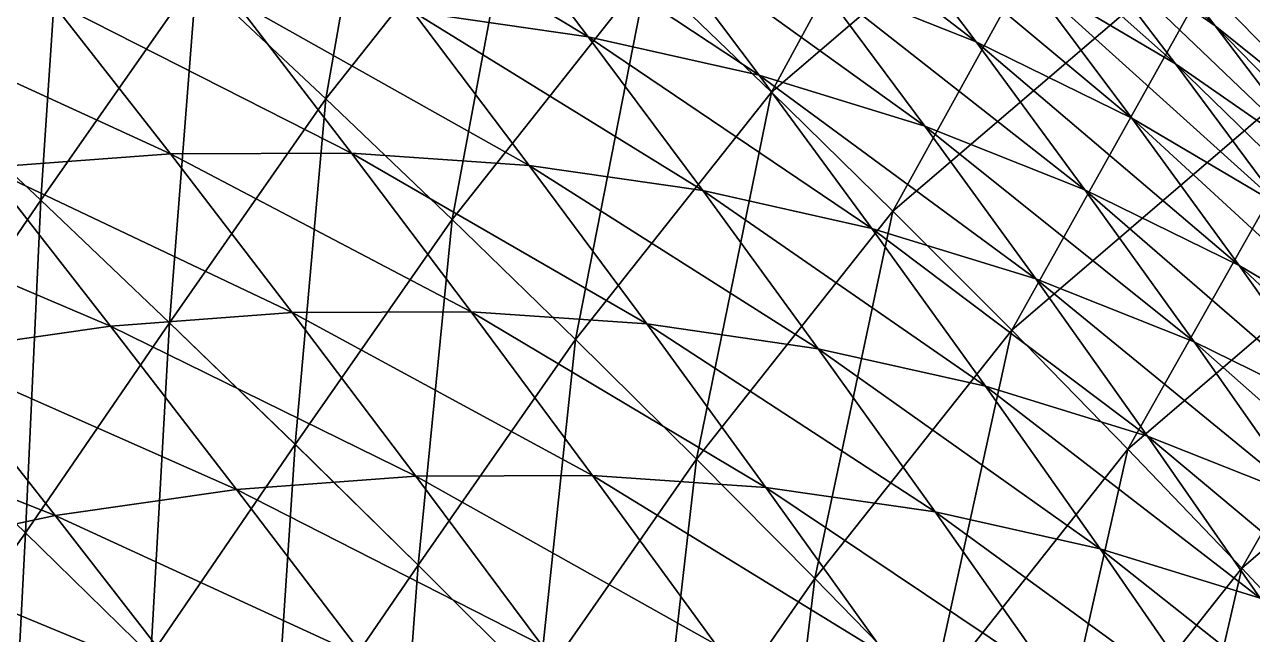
# Model space of a CAD drawing. Extents: x -232 to 179, y -162 to 161.
# Drawn here: x 56.46 to 95.51, y 5.81 to 25.19 of the extents above; entities that cross this region are included whole.
import ezdxf

# ---------------------------------------------------------------- set-up
doc = ezdxf.new("R2010")
doc.units = 0
doc.header["$MEASUREMENT"] = 0

msp = doc.modelspace()

# ---------------------------------------------------------------- linework, layer by layer
for points in [[(99.17182, 25.165565, -752.7893), (95.50556, 37.369495, -754.4518400000001), (95.37818, 28.93105, -759.2695), (95.37828, 28.931149, -759.26935)], [(95.50556, 37.369495, -754.4518400000001), (99.17182, 25.165565, -752.7893), (99.2994, 33.617023, -747.9643), (99.2995, 33.617123, -747.9642)], [(80.21855, 23.044025, -765.0724), (87.50891, 36.455833, -772.18854), (76.27022, 26.836945, -771.5298), (76.27032, 26.837044, -771.5296599999999)], [(87.50891, 36.455833, -772.18854), (80.21855, 23.044025, -765.0724), (91.492325, 32.69294, -765.7333), (91.492424, 32.69304, -765.73315)], [(53.385452, 34.512833, -798.5171), (52.789574, 23.539854, -793.3706), (57.70952, 30.585619, -792.0168), (57.70961800000001, 30.585718, -792.01666)], [(66.03845, 22.832155, -779.08057), (68.08458, 34.46788400000001, -784.4525), (61.924854, 26.693909, -785.5409), (61.924953, 26.694008, -785.5408)], [(68.08458, 34.46788400000001, -784.4525), (66.03845, 22.832155, -779.08057), (72.22758499999999, 30.643246, -777.9870599999999), (72.227684, 30.643345, -777.98694)], [(99.95104, 24.22057, -699.9777), (91.67549, 33.069355, -701.06116), (96.51033000000001, 28.114796, -706.6117), (96.51043, 28.114895, -706.6116)], [(91.67549, 33.069355, -701.06116), (99.95104, 24.22057, -699.9777), (95.12742, 29.163635, -694.44006), (95.12751999999999, 29.163734, -694.4399400000001)], [(84.078186, 19.259699, -758.6070599999999), (91.492325, 32.69294, -765.7333), (80.21855, 23.044025, -765.0724), (80.21865, 23.044125, -765.07227)], [(91.492325, 32.69294, -765.7333), (84.078186, 19.259699, -758.6070599999999), (95.37818, 28.93105, -759.2695), (95.37828, 28.931149, -759.26935)], [(94.331024, 25.147804, -641.36017), (86.298485, 32.71778, -643.6942), (90.97357, 29.46541, -648.17017), (90.97367, 29.46551, -648.1700400000001)], [(86.298485, 32.71778, -643.6942), (94.331024, 25.147804, -641.36017), (89.68633, 28.379028, -636.9133), (89.68643, 28.379128, -636.9132)], [(102.56175, 23.01595, -712.9203), (93.01266, 31.968298, -713.205), (99.07342, 26.861582, -719.5233), (99.07352, 26.861681, -719.5232)], [(93.01266, 31.968298, -713.205), (102.56175, 23.01595, -712.9203), (96.51033000000001, 28.114796, -706.6117), (96.51043, 28.114895, -706.6116)], [(86.72204599999999, 24.6423, -614.7054400000001), (78.08435, 31.283394, -617.5041), (83.26874000000001, 29.22792, -621.5691), (83.26884, 29.22802, -621.569)], [(78.08435, 31.283394, -617.5041), (86.72204599999999, 24.6423, -614.7054400000001), (81.581245, 26.680492, -610.6747), (81.581345, 26.680592, -610.6745599999999)], [(93.06349, 23.943039, -630.0607), (84.85005, 31.234886, -632.5777), (89.68633, 28.379028, -636.9133), (89.68643, 28.379128, -636.9132)], [(84.85005, 31.234886, -632.5777), (93.06349, 23.943039, -630.0607), (88.26315, 26.777668, -625.7574), (88.26325, 26.777767, -625.75726)], [(56.977146, 19.608397, -786.90234), (57.70952, 30.585619, -792.0168), (52.789574, 23.539854, -793.3706), (52.789673, 23.539953, -793.3705)], [(57.70952, 30.585619, -792.0168), (56.977146, 19.608397, -786.90234), (61.924854, 26.693909, -785.5409), (61.924953, 26.694008, -785.5408)], [(70.05672, 18.995106, -772.62756), (72.22758499999999, 30.643246, -777.9870599999999), (66.03845, 22.832155, -779.08057), (66.03855, 22.832254, -779.0804400000001)], [(72.22758499999999, 30.643246, -777.9870599999999), (70.05672, 18.995106, -772.62756), (76.27022, 26.836945, -771.5298), (76.27032, 26.837044, -771.5296599999999)], [(74.38778, 24.797691, -596.1836), (65.14161999999999, 30.364857, -599.42615), (70.77614, 29.548481, -603.0229), (70.77624, 29.54858, -603.02277)], [(65.14161999999999, 30.364857, -599.42615), (74.38778, 24.797691, -596.1836), (68.80645, 25.606361, -592.6208), (68.80655, 25.60646, -592.62067)], [(100.816765, 21.751802, -669.16296), (93.1464, 30.184805, -671.0033), (97.4802, 25.844854, -675.9200400000001), (97.4803, 25.844954, -675.9199)], [(93.1464, 30.184805, -671.0033), (100.816765, 21.751802, -669.16296), (96.50355, 26.071138, -664.2696), (96.50365, 26.071238, -664.2695)], [(99.83010999999999, 21.883387, -657.4724), (92.12091, 30.058836, -659.52985), (96.50355, 26.071138, -664.2696), (96.50365, 26.071238, -664.2695)], [(92.12091, 30.058836, -659.52985), (99.83010999999999, 21.883387, -657.4724), (95.47207, 25.848722, -652.7592), (95.47216999999999, 25.848822, -652.7591)], [(101.88732, 21.19789, -681.05524), (94.10560600000001, 29.873518, -682.6189), (98.530075, 25.208261, -687.77435), (98.530174, 25.20836, -687.77423)], [(94.10560600000001, 29.873518, -682.6189), (101.88732, 21.19789, -681.05524), (97.4802, 25.844854, -675.9200400000001), (97.4803, 25.844954, -675.9199)], [(79.82132, 23.579193, -599.9018), (70.77614, 29.548481, -603.0229), (76.26146, 28.318363, -606.77655), (76.26156, 28.318462, -606.7764)], [(70.77614, 29.548481, -603.0229), (79.82132, 23.579193, -599.9018), (74.38778, 24.797691, -596.1836), (74.38788000000001, 24.79779, -596.1835)], [(98.80028, 21.554626, -645.9194), (90.97357, 29.46541, -648.17017), (95.47207, 25.848722, -652.7592), (95.47216999999999, 25.848822, -652.7591)], [(90.97357, 29.46541, -648.17017), (98.80028, 21.554626, -645.9194), (94.331024, 25.147804, -641.36017), (94.33112, 25.147903, -641.36005)], [(91.67445, 22.212662, -618.8585), (83.26874000000001, 29.22792, -621.5691), (88.26315, 26.777668, -625.7574), (88.26325, 26.777767, -625.75726)], [(83.26874000000001, 29.22792, -621.5691), (91.67445, 22.212662, -618.8585), (86.72204599999999, 24.6423, -614.7054400000001), (86.722145, 24.642399, -614.7053)], [(87.854385, 15.479294, -752.1259), (95.37818, 28.93105, -759.2695), (84.078186, 19.259699, -758.6070599999999), (84.078285, 19.259798, -758.60693)], [(95.37818, 28.93105, -759.2695), (87.854385, 15.479294, -752.1259), (99.17182, 25.165565, -752.7893), (99.17192, 25.165665, -752.7892)], [(103.3387, 20.28058, -693.2948), (95.12742, 29.163635, -694.44006), (99.95104, 24.22057, -699.9777), (99.95114000000001, 24.220669, -699.9776)], [(95.12742, 29.163635, -694.44006), (103.3387, 20.28058, -693.2948), (98.530075, 25.208261, -687.77435), (98.530174, 25.20836, -687.77423)], [(85.09088, 21.95678, -603.7631), (76.26146, 28.318363, -606.77655), (81.581245, 26.680492, -610.6747), (81.581345, 26.680592, -610.6745599999999)], [(76.26146, 28.318363, -606.77655), (85.09088, 21.95678, -603.7631), (79.82132, 23.579193, -599.9018), (79.82141999999999, 23.579292, -599.9017)], [(97.67366, 20.735832, -634.47455), (89.68633, 28.379028, -636.9133), (94.331024, 25.147804, -641.36017), (94.33112, 25.147903, -641.36005)], [(89.68633, 28.379028, -636.9133), (97.67366, 20.735832, -634.47455), (93.06349, 23.943039, -630.0607), (93.06359, 23.943138, -630.0606)], [(61.06711600000001, 15.712809, -780.44855), (61.924854, 26.693909, -785.5409), (56.977146, 19.608397, -786.90234), (56.977245, 19.608496, -786.9022)], [(61.924854, 26.693909, -785.5409), (61.06711600000001, 15.712809, -780.44855), (66.03845, 22.832155, -779.08057), (66.03855, 22.832254, -779.0804400000001)], [(73.98566, 15.177702, -766.17365), (76.27022, 26.836945, -771.5298), (70.05672, 18.995106, -772.62756), (70.056816, 18.995205, -772.6274400000001)], [(76.27022, 26.836945, -771.5298), (73.98566, 15.177702, -766.17365), (80.21855, 23.044025, -765.0724), (80.21865, 23.044125, -765.07227)], [(90.18314000000001, 19.937836, -607.75586), (81.581245, 26.680492, -610.6747), (86.72204599999999, 24.6423, -614.7054400000001), (86.722145, 24.642399, -614.7053)], [(81.581245, 26.680492, -610.6747), (90.18314000000001, 19.937836, -607.75586), (85.09088, 21.95678, -603.7631), (85.09098, 21.956879, -603.763)], [(96.43441999999999, 19.401863, -623.12573), (88.26315, 26.777668, -625.7574), (93.06349, 23.943039, -630.0607), (93.06359, 23.943138, -630.0606)], [(88.26315, 26.777668, -625.7574), (96.43441999999999, 19.401863, -623.12573), (91.67445, 22.212662, -618.8585), (91.67455, 22.21276, -618.8584)], [(61.095978, 21.081161, -579.1937), (51.365856, 25.5363, -582.9922), (57.27499399999999, 25.977867, -586.01245), (57.27509300000001, 25.977966, -586.0123)], [(66.855194, 21.103798, -582.37354), (57.27499399999999, 25.977867, -586.01245), (63.09555, 26.00074, -589.2262), (63.09565, 26.00084, -589.2261)], [(57.27499399999999, 25.977867, -586.01245), (66.855194, 21.103798, -582.37354), (61.095978, 21.081161, -579.1937), (61.096077, 21.08126, -579.1936)], [(72.50591999999999, 20.71357, -585.7324), (63.09555, 26.00074, -589.2262), (68.80645, 25.606361, -592.6208), (68.80655, 25.60646, -592.62067)], [(63.09555, 26.00074, -589.2262), (72.50591999999999, 20.71357, -585.7324), (66.855194, 21.103798, -582.37354), (66.85529, 21.103897, -582.3734)], [(103.12998, 17.615074, -650.6019), (95.47207, 25.848722, -652.7592), (99.83010999999999, 21.883387, -657.4724), (99.83021, 21.883486, -657.4723)], [(95.47207, 25.848722, -652.7592), (103.12998, 17.615074, -650.6019), (98.80028, 21.554626, -645.9194), (98.80038, 21.554726, -645.91925)], [(51.365856, 25.5363, -582.9922), (61.095978, 21.081161, -579.1937), (55.2491, 20.644249, -576.20526), (55.2492, 20.644348, -576.20514)], [(78.02844, 19.913422, -589.2576), (68.80645, 25.606361, -592.6208), (74.38778, 24.797691, -596.1836), (74.38788000000001, 24.79779, -596.1835)], [(68.80645, 25.606361, -592.6208), (78.02844, 19.913422, -589.2576), (72.50591999999999, 20.71357, -585.7324), (72.50601999999999, 20.713669, -585.7323)], [(91.55208, 11.6982, -745.62103), (99.17182, 25.165565, -752.7893), (87.854385, 15.479294, -752.1259), (87.854485, 15.479394, -752.1258)], [(99.17182, 25.165565, -752.7893), (91.55208, 11.6982, -745.62103), (102.87819, 21.391916, -746.285), (102.87829, 21.392015, -746.28485)], [(102.109695, 17.169353, -638.9999), (94.331024, 25.147804, -641.36017), (98.80028, 21.554626, -645.9194), (98.80038, 21.554726, -645.91925)], [(94.331024, 25.147804, -641.36017), (102.109695, 17.169353, -638.9999), (97.67366, 20.735832, -634.47455), (97.67376, 20.735931, -634.4744)], [(83.404724, 18.707756, -592.93665), (74.38778, 24.797691, -596.1836), (79.82132, 23.579193, -599.9018), (79.82141999999999, 23.579292, -599.9017)], [(74.38778, 24.797691, -596.1836), (83.404724, 18.707756, -592.93665), (78.02844, 19.913422, -589.2576), (78.02854, 19.91352, -589.2575)], [(95.0888, 17.531124, -611.86975), (86.72204599999999, 24.6423, -614.7054400000001), (91.67445, 22.212662, -618.8585), (91.67455, 22.21276, -618.8584)], [(86.72204599999999, 24.6423, -614.7054400000001), (95.0888, 17.531124, -611.86975), (90.18314000000001, 19.937836, -607.75586), (90.18324, 19.937935, -607.7557400000001)], [(101.00583, 16.221622, -627.5024), (93.06349, 23.943039, -630.0607), (97.67366, 20.735832, -634.47455), (97.67376, 20.735931, -634.4744)], [(93.06349, 23.943039, -630.0607), (101.00583, 16.221622, -627.5024), (96.43441999999999, 19.401863, -623.12573), (96.43451999999999, 19.401962, -623.1256)], [(52.789574, 23.539854, -793.3706), (52.42075, 12.957916, -788.2287), (56.977146, 19.608397, -786.90234), (56.977245, 19.608496, -786.9022)], [(88.61876, 17.102448, -596.7573), (79.82132, 23.579193, -599.9018), (85.09088, 21.95678, -603.7631), (85.09098, 21.956879, -603.763)], [(79.82132, 23.579193, -599.9018), (88.61876, 17.102448, -596.7573), (83.404724, 18.707756, -592.93665), (83.40482, 18.707855, -592.9365)], [(77.830795, 11.375085, -759.7109), (80.21855, 23.044025, -765.0724), (73.98566, 15.177702, -766.17365), (73.98575600000001, 15.177802, -766.1735)], [(80.21855, 23.044025, -765.0724), (77.830795, 11.375085, -759.7109), (84.078186, 19.259699, -758.6070599999999), (84.078285, 19.259798, -758.60693)], [(65.06581, 11.847734, -774.0009), (66.03845, 22.832155, -779.08057), (61.06711600000001, 15.712809, -780.44855), (61.067215, 15.712909, -780.4484)], [(66.03845, 22.832155, -779.08057), (65.06581, 11.847734, -774.0009), (70.05672, 18.995106, -772.62756), (70.056816, 18.995205, -772.6274400000001)], [(93.657364, 15.104774, -600.70795), (85.09088, 21.95678, -603.7631), (90.18314000000001, 19.937836, -607.75586), (90.18324, 19.937935, -607.7557400000001)], [(85.09088, 21.95678, -603.7631), (93.657364, 15.104774, -600.70795), (88.61876, 17.102448, -596.7573), (88.61886, 17.102547, -596.7572)], [(99.80383, 14.746868, -616.0966), (91.67445, 22.212662, -618.8585), (96.43441999999999, 19.401863, -623.12573), (96.43451999999999, 19.401962, -623.1256)], [(91.67445, 22.212662, -618.8585), (99.80383, 14.746868, -616.0966), (95.0888, 17.531124, -611.86975), (95.0889, 17.531223, -611.8696)], [(70.66199999999999, 16.061253, -575.4287), (61.095978, 21.081161, -579.1937), (66.855194, 21.103798, -582.37354), (66.85529, 21.103897, -582.3734)], [(76.246574, 15.675602, -578.7483), (66.855194, 21.103798, -582.37354), (72.50591999999999, 20.71357, -585.7324), (72.50601999999999, 20.713669, -585.7323)], [(66.855194, 21.103798, -582.37354), (76.246574, 15.675602, -578.7483), (70.66199999999999, 16.061253, -575.4287), (70.6621, 16.061352, -575.4286)], [(95.17583, 7.911881, -739.0848), (102.87819, 21.391916, -746.285), (91.55208, 11.6982, -745.62103), (91.55218, 11.6983, -745.6209)], [(102.87819, 21.391916, -746.285), (95.17583, 7.911881, -739.0848), (106.50194, 17.605597, -739.7487), (106.50204, 17.605696, -739.7486)], [(64.970215, 16.03889, -572.28613), (55.2491, 20.644249, -576.20526), (61.095978, 21.081161, -579.1937), (61.096077, 21.08126, -579.1936)], [(61.095978, 21.081161, -579.1937), (70.66199999999999, 16.061253, -575.4287), (64.970215, 16.03889, -572.28613), (64.970314, 16.03899, -572.286)], [(81.70444, 14.884823, -582.2322), (72.50591999999999, 20.71357, -585.7324), (78.02844, 19.913422, -589.2576), (78.02854, 19.91352, -589.2575)], [(72.50591999999999, 20.71357, -585.7324), (81.70444, 14.884823, -582.2322), (76.246574, 15.675602, -578.7483), (76.24667, 15.675702, -578.7481700000001)], [(59.19179, 15.60709, -569.3326400000001), (49.33606, 19.79303, -573.4201), (55.2491, 20.644249, -576.20526), (55.2492, 20.644348, -576.20514)], [(55.2491, 20.644249, -576.20526), (64.970215, 16.03889, -572.28613), (59.19179, 15.60709, -569.3326400000001), (59.19189, 15.60719, -569.3325)], [(98.51134, 12.723427, -604.77844), (90.18314000000001, 19.937836, -607.75586), (95.0888, 17.531124, -611.86975), (95.0889, 17.531223, -611.8696)], [(90.18314000000001, 19.937836, -607.75586), (98.51134, 12.723427, -604.77844), (93.657364, 15.104774, -600.70795), (93.65746, 15.104875, -600.7078)], [(49.33606, 19.79303, -573.4201), (59.19179, 15.60709, -569.3326400000001), (53.347984, 14.76585, -566.58014), (53.348083, 14.76595, -566.58)], [(56.48896, 9.030579, -781.78125), (56.977146, 19.608397, -786.90234), (52.42075, 12.957916, -788.2287), (52.42085, 12.958016, -788.2286)], [(56.977146, 19.608397, -786.90234), (56.48896, 9.030579, -781.78125), (61.06711600000001, 15.712809, -780.44855), (61.067215, 15.712909, -780.4484)], [(87.01777, 13.693279, -585.86816), (78.02844, 19.913422, -589.2576), (83.404724, 18.707756, -592.93665), (83.40482, 18.707855, -592.9365)], [(78.02844, 19.913422, -589.2576), (87.01777, 13.693279, -585.86816), (81.70444, 14.884823, -582.2322), (81.70454000000001, 14.884923, -582.2320599999999)], [(81.59736, 7.58252, -753.2314), (84.078186, 19.259699, -758.6070599999999), (77.830795, 11.375085, -759.7109), (77.830894, 11.375185, -759.71075)], [(84.078186, 19.259699, -758.6070599999999), (81.59736, 7.58252, -753.2314), (87.854385, 15.479294, -752.1259), (87.854485, 15.479394, -752.1258)], [(68.979164, 8.008022, -767.5513), (70.05672, 18.995106, -772.62756), (65.06581, 11.847734, -774.0009), (65.06591, 11.847835, -774.0008)], [(70.05672, 18.995106, -772.62756), (68.979164, 8.008022, -767.5513), (73.98566, 15.177702, -766.17365), (73.98575600000001, 15.177802, -766.1735)], [(92.17076, 12.106762, -589.6441), (83.404724, 18.707756, -592.93665), (88.61876, 17.102448, -596.7573), (88.61886, 17.102547, -596.7572)], [(83.404724, 18.707756, -592.93665), (92.17076, 12.106762, -589.6441), (87.01777, 13.693279, -585.86816), (87.01787, 13.693379, -585.8680400000001)], [(98.73003, 4.1157317, -732.50916), (106.50194, 17.605597, -739.7487), (95.17583, 7.911881, -739.0848), (95.17593000000001, 7.911981, -739.08466)], [(103.17668, 9.968498, -608.9608), (95.0888, 17.531124, -611.86975), (99.80383, 14.746868, -616.0966), (99.80393000000001, 14.746968, -616.0965)], [(95.0888, 17.531124, -611.86975), (103.17668, 9.968498, -608.9608), (98.51134, 12.723427, -604.77844), (98.51144000000001, 12.723527, -604.7783)], [(97.150375, 10.132473, -593.54846), (88.61876, 17.102448, -596.7573), (93.657364, 15.104774, -600.70795), (93.65746, 15.104875, -600.7078)], [(88.61876, 17.102448, -596.7573), (97.150375, 10.132473, -593.54846), (92.17076, 12.106762, -589.6441), (92.17086, 12.106862, -589.644)], [(68.90535, 10.8390045, -565.27637), (59.19179, 15.60709, -569.3326400000001), (64.970215, 16.03889, -572.28613), (64.970314, 16.03899, -572.286)], [(74.52333, 10.861076, -568.3782), (64.970215, 16.03889, -572.28613), (70.66199999999999, 16.061253, -575.4287), (70.6621, 16.061352, -575.4286)], [(64.970215, 16.03889, -572.28613), (74.52333, 10.861076, -568.3782), (68.90535, 10.8390045, -565.27637), (68.90545, 10.839105, -565.27625)], [(80.03549, 10.480431, -571.6546599999999), (70.66199999999999, 16.061253, -575.4287), (76.246574, 15.675602, -578.7483), (76.24667, 15.675702, -578.7481700000001)], [(70.66199999999999, 16.061253, -575.4287), (80.03549, 10.480431, -571.6546599999999), (74.52333, 10.861076, -568.3782), (74.52343, 10.8611765, -568.37805)], [(60.46964000000001, 5.1391945, -775.33887), (61.06711600000001, 15.712809, -780.44855), (56.48896, 9.030579, -781.78125), (56.48905999999999, 9.030679, -781.7811)], [(61.06711600000001, 15.712809, -780.44855), (60.46964000000001, 5.1391945, -775.33887), (65.06581, 11.847734, -774.0009), (65.06591, 11.847835, -774.0008)], [(85.42258000000001, 9.699898, -575.09344), (76.246574, 15.675602, -578.7483), (81.70444, 14.884823, -582.2322), (81.70454000000001, 14.884923, -582.2320599999999)], [(76.246574, 15.675602, -578.7483), (85.42258000000001, 9.699898, -575.09344), (80.03549, 10.480431, -571.6546599999999), (80.03559, 10.480531, -571.65454)], [(63.20185, 10.412804, -562.3612), (53.347984, 14.76585, -566.58014), (59.19179, 15.60709, -569.3326400000001), (59.19189, 15.60719, -569.3325)], [(59.19179, 15.60709, -569.3326400000001), (68.90535, 10.8390045, -565.27637), (63.20185, 10.412804, -562.3612), (63.20195, 10.412904, -562.3611)], [(85.29023000000001, 3.7953544, -746.7274), (87.854385, 15.479294, -752.1259), (81.59736, 7.58252, -753.2314), (81.59746, 7.582619999999999, -753.2312599999999)], [(87.854385, 15.479294, -752.1259), (85.29023000000001, 3.7953544, -746.7274), (91.55208, 11.6982, -745.62103), (91.55218, 11.6983, -745.6209)], [(72.81267, 4.188734999999999, -761.0917), (73.98566, 15.177702, -766.17365), (68.979164, 8.008022, -767.5513), (68.97926, 8.008122, -767.55115)], [(73.98566, 15.177702, -766.17365), (72.81267, 4.188734999999999, -761.0917), (77.830795, 11.375085, -759.7109), (77.830894, 11.375185, -759.71075)], [(90.66702, 8.523811, -578.6823), (81.70444, 14.884823, -582.2322), (87.01777, 13.693279, -585.86816), (87.01787, 13.693379, -585.8680400000001)], [(81.70444, 14.884823, -582.2322), (90.66702, 8.523811, -578.6823), (85.42258000000001, 9.699898, -575.09344), (85.422676, 9.699997999999999, -575.0933)], [(101.94752, 7.779007000000001, -597.57135), (93.657364, 15.104774, -600.70795), (98.51134, 12.723427, -604.77844), (98.51144000000001, 12.723527, -604.7783)], [(93.657364, 15.104774, -600.70795), (101.94752, 7.779007000000001, -597.57135), (97.150375, 10.132473, -593.54846), (97.150475, 10.132573, -593.54834)], [(57.433815, 9.582466, -559.64435), (47.46056, 13.5165825, -564.0398), (53.347984, 14.76585, -566.58014), (53.348083, 14.76595, -566.58)], [(53.347984, 14.76585, -566.58014), (63.20185, 10.412804, -562.3612), (57.433815, 9.582466, -559.64435), (57.433914, 9.582566, -559.6442)], [(95.7532, 6.957855, -582.4092400000001), (87.01777, 13.693279, -585.86816), (92.17076, 12.106762, -589.6441), (92.17086, 12.106862, -589.644)], [(87.01777, 13.693279, -585.86816), (95.7532, 6.957855, -582.4092400000001), (90.66702, 8.523811, -578.6823), (90.66712, 8.523911, -578.6822)], [(47.46056, 13.5165825, -564.0398), (57.433815, 9.582466, -559.64435), (51.622734, 8.349403, -557.1369599999999), (51.622833, 8.3495035, -557.13684)], [(52.42075, 12.957916, -788.2287), (51.993935, 2.690807299999999, -782.9617), (56.48896, 9.030579, -781.78125), (56.48905999999999, 9.030679, -781.7811)], [(64.368645, 1.2785454, -768.89343), (65.06581, 11.847734, -774.0009), (60.46964000000001, 5.1391945, -775.33887), (60.469738, 5.139294599999999, -775.33875)], [(65.06581, 11.847734, -774.0009), (64.368645, 1.2785454, -768.89343), (68.979164, 8.008022, -767.5513), (68.97926, 8.008122, -767.55115)], [(100.66824, 5.0091705, -586.263), (92.17076, 12.106762, -589.6441), (97.150375, 10.132473, -593.54846), (97.150475, 10.132573, -593.54834)], [(92.17076, 12.106762, -589.6441), (100.66824, 5.0091705, -586.263), (95.7532, 6.957855, -582.4092400000001), (95.75329599999999, 6.9579554, -582.4091)], [(76.571495, 0.38508272, -754.6143), (77.830795, 11.375085, -759.7109), (72.81267, 4.188734999999999, -761.0917), (72.81277, 4.188835, -761.09155)], [(77.830795, 11.375085, -759.7109), (76.571495, 0.38508272, -754.6143), (81.59736, 7.58252, -753.2314), (81.59746, 7.582619999999999, -753.2312599999999)], [(88.91398000000001, 0.009035468, -740.19116), (91.55208, 11.6982, -745.62103), (85.29023000000001, 3.7953544, -746.7274), (85.29033000000001, 3.7954543, -746.7273)], [(91.55208, 11.6982, -745.62103), (88.91398000000001, 0.009035468, -740.19116), (95.17583, 7.911881, -739.0848), (95.17593000000001, 7.911981, -739.08466)], [(72.90985, 5.468006, -558.1494), (63.20185, 10.412804, -562.3612), (68.90535, 10.8390045, -565.27637), (68.90545, 10.839105, -565.27625)], [(78.44734, 5.489765, -561.2068), (68.90535, 10.8390045, -565.27637), (74.52333, 10.861076, -568.3782), (74.52343, 10.8611765, -568.37805)], [(68.90535, 10.8390045, -565.27637), (78.44734, 5.489765, -561.2068), (72.90985, 5.468006, -558.1494), (72.90995, 5.4681063, -558.1493)], [(83.88051999999999, 5.114567, -564.4363400000001), (74.52333, 10.861076, -568.3782), (80.03549, 10.480431, -571.6546599999999), (80.03559, 10.480531, -571.65454)], [(74.52333, 10.861076, -568.3782), (83.88051999999999, 5.114567, -564.4363400000001), (78.44734, 5.489765, -561.2068), (78.44744, 5.4898653, -561.20667)], [(67.28806999999999, 5.047909, -555.276), (57.433815, 9.582466, -559.64435), (63.20185, 10.412804, -562.3612), (63.20195, 10.412904, -562.3611)], [(63.20185, 10.412804, -562.3612), (72.90985, 5.468006, -558.1494), (67.28806999999999, 5.047909, -555.276), (67.28817, 5.048009, -555.2759)], [(89.19043, 4.3452263, -567.82587), (80.03549, 10.480431, -571.6546599999999), (85.42258000000001, 9.699898, -575.09344), (85.422676, 9.699997999999999, -575.0933)], [(80.03549, 10.480431, -571.6546599999999), (89.19043, 4.3452263, -567.82587), (83.88051999999999, 5.114567, -564.4363400000001), (83.88062, 5.114667, -564.4362)], [(61.602676, 4.2294655, -552.5981), (51.622734, 8.349403, -557.1369599999999), (57.433815, 9.582466, -559.64435), (57.433914, 9.582566, -559.6442)], [(57.433815, 9.582466, -559.64435), (67.28806999999999, 5.047909, -555.276), (61.602676, 4.2294655, -552.5981), (61.602776, 4.2295656, -552.59796)], [(94.359726, 3.185978, -571.3633), (85.42258000000001, 9.699898, -575.09344), (90.66702, 8.523811, -578.6823), (90.66712, 8.523911, -578.6822)], [(85.42258000000001, 9.699898, -575.09344), (94.359726, 3.185978, -571.3633), (89.19043, 4.3452263, -567.82587), (89.19053000000001, 4.3453264, -567.82574)], [(55.95693000000001, -1.2255287, -776.5239), (56.48896, 9.030579, -781.78125), (51.993935, 2.690807299999999, -782.9617), (51.994034, 2.6909072, -782.96155)], [(56.48896, 9.030579, -781.78125), (55.95693000000001, -1.2255287, -776.5239), (60.46964000000001, 5.1391945, -775.33887), (60.469738, 5.139294599999999, -775.33875)], [(51.622734, 8.349403, -557.1369599999999), (61.602676, 4.2294655, -552.5981), (55.87485, 3.0140724, -550.1266), (55.87495, 3.0141723, -550.12646)], [(99.37303, 1.6424675, -575.0368), (90.66702, 8.523811, -578.6823), (95.7532, 6.957855, -582.4092400000001), (95.75329599999999, 6.9579554, -582.4091)], [(90.66702, 8.523811, -578.6823), (99.37303, 1.6424675, -575.0368), (94.359726, 3.185978, -571.3633), (94.359825, 3.1860778, -571.36316)], [(68.19143000000001, -2.5563936, -762.43695), (68.979164, 8.008022, -767.5513), (64.368645, 1.2785454, -768.89343), (64.36874399999999, 1.2786454, -768.8933)], [(68.979164, 8.008022, -767.5513), (68.19143000000001, -2.5563936, -762.43695), (72.81267, 4.188734999999999, -761.0917), (72.81277, 4.188835, -761.09155)], [(92.473, -3.7810416, -733.6147), (95.17583, 7.911881, -739.0848), (88.91398000000001, 0.009035468, -740.19116), (88.91408, 0.009135468, -740.19104)], [(95.17583, 7.911881, -739.0848), (92.473, -3.7810416, -733.6147), (98.73003, 4.1157317, -732.50916), (98.730125, 4.115832, -732.5090299999999)], [(80.26049, -3.4076161, -748.1114), (81.59736, 7.58252, -753.2314), (76.571495, 0.38508272, -754.6143), (76.57159399999999, 0.3851827, -754.6142)], [(81.59736, 7.58252, -753.2314), (80.26049, -3.4076161, -748.1114), (85.29023000000001, 3.7953544, -746.7274), (85.29033000000001, 3.7954543, -746.7273)]]:
    msp.add_3dface(points)

doc.saveas('drawing.dxf')
